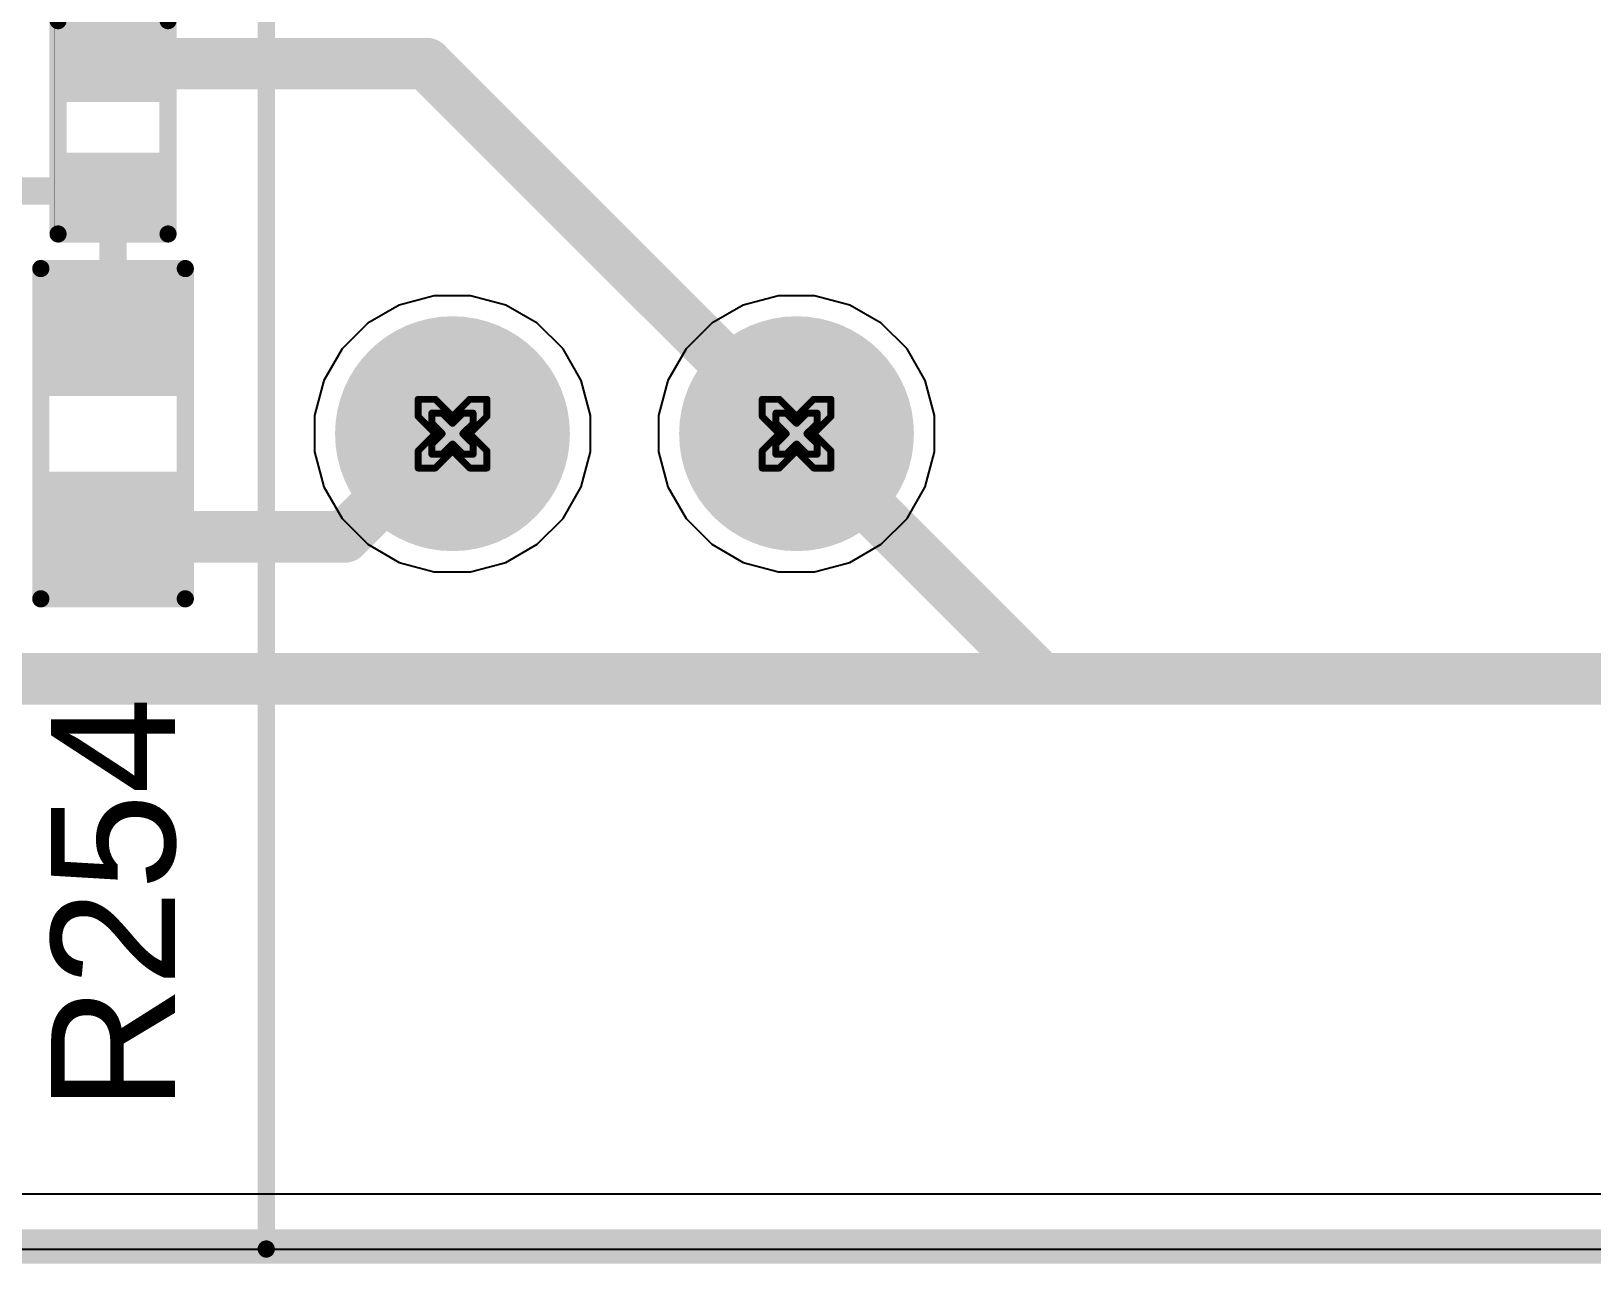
# Model space of a CAD drawing. Header units: inches. Extents: x -11 to 5379, y 0 to 5429.
# Drawn here: x 202.55 to 214.07, y -0.13 to 8.97 of the extents above; entities that cross this region are included whole.
import ezdxf

# ---------------------------------------------------------------- set-up
doc = ezdxf.new("R2010")
doc.units = ezdxf.units.IN
for name, color, linetype in [('Board Outline', 216, 'Continuous'), ('Bottom Layer', 5, 'Continuous'), ('Bottom Solder', 6, 'Continuous'), ('Drill Drawing', 1, 'Continuous'), ('GND', 16, 'Continuous'), ('Multi-Layer', 9, 'Continuous'), ('Pad Holes', 156, 'Continuous'), ('PWR', 76, 'Continuous'), ('Top Layer', 1, 'Continuous'), ('Top Overlay', 2, 'Continuous'), ('Top Paste', 8, 'Continuous'), ('Top Solder', 216, 'Continuous')]:
    doc.layers.add(name, color=color, linetype=linetype)
doc.styles.add('Arial', font='', dxfattribs={"height": 0.2})
doc.styles.get('Arial').set_extended_font_data('Arial')

# ---------------------------------------------------------------- blocks, each defined once
blk = doc.blocks.new('HR911105A_16')
at = {"layer": 'Bottom Layer'}
h = blk.add_hatch(color=5, dxfattribs=at)
edge = h.paths.add_edge_path()
edge.add_arc((4.085, 6.895), 0.765, 0, 360)
h = blk.add_hatch(color=5, dxfattribs=at)
edge = h.paths.add_edge_path()
edge.add_arc((6.625, 6.895), 0.765, 0, 360)
at = {"layer": 'Bottom Solder'}
h = blk.add_hatch(color=6, dxfattribs=at)
edge = h.paths.add_edge_path()
edge.add_arc((4.085, 6.895), 0.867, 0, 360)
h = blk.add_hatch(color=6, dxfattribs=at)
edge = h.paths.add_edge_path()
edge.add_arc((6.625, 6.895), 0.867, 0, 360)
at = {"layer": 'GND'}
h = blk.add_hatch(color=16, dxfattribs=at)
edge = h.paths.add_edge_path()
edge.add_arc((4.085, 6.895), 0.765, 0, 360)
h = blk.add_hatch(color=16, dxfattribs=at)
edge = h.paths.add_edge_path()
edge.add_arc((6.625, 6.895), 0.765, 0, 360)
at = {"layer": 'Multi-Layer'}
h = blk.add_hatch(color=9, dxfattribs=at)
edge = h.paths.add_edge_path()
edge.add_arc((4.085, 6.895), 0.765, 0, 360)
h = blk.add_hatch(color=9, dxfattribs=at)
edge = h.paths.add_edge_path()
edge.add_arc((6.625, 6.895), 0.765, 0, 360)
at = {"layer": 'Pad Holes'}
h = blk.add_hatch(color=7, dxfattribs=at)
edge = h.paths.add_edge_path()
edge.add_arc((4.085, 6.895), 0.51, 0, 360)
h = blk.add_hatch(color=7, dxfattribs=at)
edge = h.paths.add_edge_path()
edge.add_arc((6.625, 6.895), 0.51, 0, 360)
at = {"layer": 'PWR'}
h = blk.add_hatch(color=76, dxfattribs=at)
edge = h.paths.add_edge_path()
edge.add_arc((4.085, 6.895), 0.765, 0, 360)
h = blk.add_hatch(color=76, dxfattribs=at)
edge = h.paths.add_edge_path()
edge.add_arc((6.625, 6.895), 0.765, 0, 360)
at = {"layer": 'Top Layer'}
h = blk.add_hatch(color=1, dxfattribs=at)
edge = h.paths.add_edge_path()
edge.add_arc((4.085, 6.895), 0.765, 0, 360)
h = blk.add_hatch(color=1, dxfattribs=at)
edge = h.paths.add_edge_path()
edge.add_arc((6.625, 6.895), 0.765, 0, 360)
at = {"layer": 'Top Solder'}
h = blk.add_hatch(color=216, dxfattribs=at)
edge = h.paths.add_edge_path()
edge.add_arc((4.085, 6.895), 0.867, 0, 360)
h = blk.add_hatch(color=216, dxfattribs=at)
edge = h.paths.add_edge_path()
edge.add_arc((6.625, 6.895), 0.867, 0, 360)
at = {"layer": 'Top Overlay'}
for points in [[(8, 12.915, 0.127, 0.127, 0), (-8, 12.915, 0.127, 0.127, 0)], [(8, 12.915, 0.127, 0.127, 0), (8, 0.495, 0.127, 0.127, 0)]]:
    blk.add_lwpolyline(points, format="xyseb", dxfattribs=at)
blk.add_lwpolyline([(7.968, 12.915, 0.0635, 0.0635, 1), (8.032, 12.915, 0.0635, 0.0635, 1)], format="xyseb", close=True, dxfattribs=at)
blk.add_lwpolyline([(7.968, 12.915, 0.0635, 0.0635, 1), (8.032, 12.915, 0.0635, 0.0635, 1)], format="xyseb", close=True, dxfattribs=at)
blk = doc.blocks.new('R___0603_22')
at = {"layer": 'Top Layer'}
for points in [[(-0.381, 0.4445), (-0.381, -0.4445), (-1.143, -0.4445), (-1.143, 0.4445)], [(1.143, 0.4445), (1.143, -0.4445), (0.381, -0.4445), (0.381, 0.4445)]]:
    blk.add_hatch(color=1, dxfattribs=at).paths.add_polyline_path(points)
at = {"layer": 'Top Paste'}
for points in [[(-0.381, 0.4445), (-0.381, -0.4445), (-1.143, -0.4445), (-1.143, 0.4445)], [(1.143, 0.4445), (1.143, -0.4445), (0.381, -0.4445), (0.381, 0.4445)]]:
    blk.add_hatch(color=8, dxfattribs=at).paths.add_polyline_path(points)
at = {"layer": 'Top Solder'}
for points in [[(-0.2794, 0.5461), (-0.2794, -0.5461), (-1.2446, -0.5461), (-1.2446, 0.5461)], [(1.2446, 0.5461), (1.2446, -0.5461), (0.2794, -0.5461), (0.2794, 0.5461)]]:
    blk.add_hatch(color=216, dxfattribs=at).paths.add_polyline_path(points)
at = {"layer": 'Top Overlay'}
for points in [[(1.2192, 0.5334, 0.127, 0.127, 0), (-1.2192, 0.5334, 0.127, 0.127, 0)], [(-1.2192, -0.5334, 0.127, 0.127, 0), (-1.2192, 0.5334, 0.127, 0.127, 0)], [(1.2192, -0.5334, 0.127, 0.127, 0), (1.2192, 0.5334, 0.127, 0.127, 0)], [(1.2192, -0.5334, 0.127, 0.127, 0), (-1.2192, -0.5334, 0.127, 0.127, 0)]]:
    blk.add_lwpolyline(points, format="xyseb", dxfattribs=at)
for points in [[(-1.25095, 0.5334, 0.0635, 0.0635, 1), (-1.18745, 0.5334, 0.0635, 0.0635, 1)], [(-1.25095, 0.5334, 0.0635, 0.0635, 1), (-1.18745, 0.5334, 0.0635, 0.0635, 1)], [(1.18745, 0.5334, 0.0635, 0.0635, 1), (1.25095, 0.5334, 0.0635, 0.0635, 1)], [(1.18745, 0.5334, 0.0635, 0.0635, 1), (1.25095, 0.5334, 0.0635, 0.0635, 1)], [(-1.25095, -0.5334, 0.0635, 0.0635, 1), (-1.18745, -0.5334, 0.0635, 0.0635, 1)], [(-1.25095, -0.5334, 0.0635, 0.0635, 1), (-1.18745, -0.5334, 0.0635, 0.0635, 1)], [(1.18745, -0.5334, 0.0635, 0.0635, 1), (1.25095, -0.5334, 0.0635, 0.0635, 1)], [(1.18745, -0.5334, 0.0635, 0.0635, 1), (1.25095, -0.5334, 0.0635, 0.0635, 1)]]:
    blk.add_lwpolyline(points, format="xyseb", close=True, dxfattribs=at)
blk = doc.blocks.new('R___0402_255')
at = {"layer": 'Top Layer'}
for points in [[(-0.699, -0.318), (-0.699, 0.317), (-0.241, 0.317), (-0.241, -0.318)], [(0.241, -0.318), (0.241, 0.317), (0.699, 0.317), (0.699, -0.318)]]:
    blk.add_hatch(color=1, dxfattribs=at).paths.add_polyline_path(points)
at = {"layer": 'Top Paste'}
for points in [[(-0.699, -0.318), (-0.699, 0.317), (-0.241, 0.317), (-0.241, -0.318)], [(0.241, -0.318), (0.241, 0.317), (0.699, 0.317), (0.699, -0.318)]]:
    blk.add_hatch(color=8, dxfattribs=at).paths.add_polyline_path(points)
at = {"layer": 'Top Solder'}
for points in [[(-0.754, -0.373), (-0.754, 0.373), (-0.186, 0.373), (-0.186, -0.373)], [(0.186, -0.373), (0.186, 0.373), (0.754, 0.373), (0.754, -0.373)]]:
    blk.add_hatch(color=216, dxfattribs=at).paths.add_polyline_path(points)
at = {"layer": 'Top Overlay'}
for points in [[(-0.787, -0.406, 0.127, 0.127, 0), (-0.787, 0.406, 0.127, 0.127, 0)], [(0.787, 0.406, 0.127, 0.127, 0), (-0.787, 0.406, 0.127, 0.127, 0)], [(0.787, -0.406, 0.127, 0.127, 0), (0.787, 0.406, 0.127, 0.127, 0)], [(0.787, -0.406, 0.127, 0.127, 0), (-0.787, -0.406, 0.127, 0.127, 0)], [(0.813, -0.432, 0.00323, 0.00323, 0), (-0.813, -0.432, 0.00323, 0.00323, 0)]]:
    blk.add_lwpolyline(points, format="xyseb", dxfattribs=at)
for points in [[(-0.819, 0.406, 0.0635, 0.0635, 1), (-0.756, 0.406, 0.0635, 0.0635, 1)], [(-0.819, 0.406, 0.0635, 0.0635, 1), (-0.756, 0.406, 0.0635, 0.0635, 1)], [(0.756, 0.406, 0.0635, 0.0635, 1), (0.819, 0.406, 0.0635, 0.0635, 1)], [(0.756, 0.406, 0.0635, 0.0635, 1), (0.819, 0.406, 0.0635, 0.0635, 1)], [(-0.819, -0.406, 0.0635, 0.0635, 1), (-0.756, -0.406, 0.0635, 0.0635, 1)], [(-0.819, -0.406, 0.0635, 0.0635, 1), (-0.756, -0.406, 0.0635, 0.0635, 1)], [(0.756, -0.406, 0.0635, 0.0635, 1), (0.819, -0.406, 0.0635, 0.0635, 1)], [(0.756, -0.406, 0.0635, 0.0635, 1), (0.819, -0.406, 0.0635, 0.0635, 1)], [(-0.814, -0.432, 0.00161, 0.00161, 1), (-0.812, -0.432, 0.00161, 0.00161, 1)], [(0.812, -0.432, 0.00161, 0.00161, 1), (0.814, -0.432, 0.00161, 0.00161, 1)]]:
    blk.add_lwpolyline(points, format="xyseb", close=True, dxfattribs=at)

msp = doc.modelspace()

# ---------------------------------------------------------------- linework, layer by layer
at = {"layer": 'Board Outline'}
msp.add_lwpolyline([(0, 0, 0.254, 0.254, 0), (344, 0, 0.254, 0.254, 0)], format="xyseb", dxfattribs=at)
at = {"layer": 'Bottom Layer'}
msp.add_line((185.233, -0.018), (220.282, -0.018), dxfattribs=at)
for points in [[(208.197, 6.002, 0.381, 0.381, 0), (210.008, 4.191, 0.381, 0.381, 0)], [(190.959, 4.191, 0.381, 0.381, 0), (210.008, 4.191, 0.381, 0.381, 0)], [(210.008, 4.191, 0.381, 0.381, 0), (224.409, 4.191, 0.381, 0.381, 0)]]:
    msp.add_lwpolyline(points, format="xyseb", dxfattribs=at)
for points in [[(208.102, 6.002, 0.191, 0.191, 1), (208.292, 6.002, 0.191, 0.191, 1)], [(209.913, 4.191, 0.191, 0.191, 1), (210.103, 4.191, 0.191, 0.191, 1)], [(209.913, 4.191, 0.191, 0.191, 1), (210.103, 4.191, 0.191, 0.191, 1)], [(209.913, 4.191, 0.191, 0.191, 1), (210.103, 4.191, 0.191, 0.191, 1)]]:
    msp.add_lwpolyline(points, format="xyseb", close=True, dxfattribs=at)
at = {"layer": 'Drill Drawing'}
for points in [[(205.403, 6.129, 0.0508, 0.0508, 0), (205.403, 6.256, 0.0508, 0.0508, 0)], [(205.403, 6.256, 0.0508, 0.0508, 0), (205.53, 6.256, 0.0508, 0.0508, 0)], [(205.53, 6.256, 0.0508, 0.0508, 0), (205.657, 6.129, 0.0508, 0.0508, 0)], [(205.657, 6.129, 0.0508, 0.0508, 0), (205.784, 6.256, 0.0508, 0.0508, 0)], [(205.784, 6.256, 0.0508, 0.0508, 0), (205.911, 6.256, 0.0508, 0.0508, 0)], [(205.911, 6.129, 0.0508, 0.0508, 0), (205.911, 6.256, 0.0508, 0.0508, 0)], [(207.943, 6.129, 0.0508, 0.0508, 0), (207.943, 6.256, 0.0508, 0.0508, 0)], [(207.943, 6.256, 0.0508, 0.0508, 0), (208.07, 6.256, 0.0508, 0.0508, 0)], [(208.07, 6.256, 0.0508, 0.0508, 0), (208.197, 6.129, 0.0508, 0.0508, 0)], [(208.197, 6.129, 0.0508, 0.0508, 0), (208.324, 6.256, 0.0508, 0.0508, 0)], [(208.324, 6.256, 0.0508, 0.0508, 0), (208.451, 6.256, 0.0508, 0.0508, 0)], [(208.451, 6.129, 0.0508, 0.0508, 0), (208.451, 6.256, 0.0508, 0.0508, 0)], [(205.403, 6.129, 0.0508, 0.0508, 0), (205.53, 6.002, 0.0508, 0.0508, 0)], [(205.505, 6.078, 0.0508, 0.0508, 0), (205.505, 6.154, 0.0508, 0.0508, 0)], [(205.505, 6.154, 0.0508, 0.0508, 0), (205.581, 6.154, 0.0508, 0.0508, 0)], [(205.581, 6.154, 0.0508, 0.0508, 0), (205.657, 6.078, 0.0508, 0.0508, 0)], [(205.657, 6.078, 0.0508, 0.0508, 0), (205.733, 6.154, 0.0508, 0.0508, 0)], [(205.733, 6.154, 0.0508, 0.0508, 0), (205.81, 6.154, 0.0508, 0.0508, 0)], [(205.784, 6.002, 0.0508, 0.0508, 0), (205.911, 6.129, 0.0508, 0.0508, 0)], [(205.81, 6.078, 0.0508, 0.0508, 0), (205.81, 6.154, 0.0508, 0.0508, 0)], [(207.943, 6.129, 0.0508, 0.0508, 0), (208.07, 6.002, 0.0508, 0.0508, 0)], [(208.045, 6.078, 0.0508, 0.0508, 0), (208.045, 6.154, 0.0508, 0.0508, 0)], [(208.045, 6.154, 0.0508, 0.0508, 0), (208.121, 6.154, 0.0508, 0.0508, 0)], [(208.121, 6.154, 0.0508, 0.0508, 0), (208.197, 6.078, 0.0508, 0.0508, 0)], [(208.197, 6.078, 0.0508, 0.0508, 0), (208.273, 6.154, 0.0508, 0.0508, 0)], [(208.273, 6.154, 0.0508, 0.0508, 0), (208.35, 6.154, 0.0508, 0.0508, 0)], [(208.324, 6.002, 0.0508, 0.0508, 0), (208.451, 6.129, 0.0508, 0.0508, 0)], [(208.35, 6.078, 0.0508, 0.0508, 0), (208.35, 6.154, 0.0508, 0.0508, 0)], [(205.403, 5.875, 0.0508, 0.0508, 0), (205.53, 6.002, 0.0508, 0.0508, 0)], [(205.505, 6.078, 0.0508, 0.0508, 0), (205.581, 6.002, 0.0508, 0.0508, 0)], [(205.505, 5.926, 0.0508, 0.0508, 0), (205.581, 6.002, 0.0508, 0.0508, 0)], [(205.733, 6.002, 0.0508, 0.0508, 0), (205.81, 6.078, 0.0508, 0.0508, 0)], [(205.733, 6.002, 0.0508, 0.0508, 0), (205.81, 5.926, 0.0508, 0.0508, 0)], [(205.784, 6.002, 0.0508, 0.0508, 0), (205.911, 5.875, 0.0508, 0.0508, 0)], [(207.943, 5.875, 0.0508, 0.0508, 0), (208.07, 6.002, 0.0508, 0.0508, 0)], [(208.045, 6.078, 0.0508, 0.0508, 0), (208.121, 6.002, 0.0508, 0.0508, 0)], [(208.045, 5.926, 0.0508, 0.0508, 0), (208.121, 6.002, 0.0508, 0.0508, 0)], [(208.273, 6.002, 0.0508, 0.0508, 0), (208.35, 6.078, 0.0508, 0.0508, 0)], [(208.273, 6.002, 0.0508, 0.0508, 0), (208.35, 5.926, 0.0508, 0.0508, 0)], [(208.324, 6.002, 0.0508, 0.0508, 0), (208.451, 5.875, 0.0508, 0.0508, 0)], [(205.403, 5.748, 0.0508, 0.0508, 0), (205.403, 5.875, 0.0508, 0.0508, 0)], [(205.505, 5.85, 0.0508, 0.0508, 0), (205.505, 5.926, 0.0508, 0.0508, 0)], [(205.53, 5.748, 0.0508, 0.0508, 0), (205.657, 5.875, 0.0508, 0.0508, 0)], [(205.581, 5.85, 0.0508, 0.0508, 0), (205.657, 5.926, 0.0508, 0.0508, 0)], [(205.657, 5.926, 0.0508, 0.0508, 0), (205.733, 5.85, 0.0508, 0.0508, 0)], [(205.657, 5.875, 0.0508, 0.0508, 0), (205.784, 5.748, 0.0508, 0.0508, 0)], [(205.81, 5.85, 0.0508, 0.0508, 0), (205.81, 5.926, 0.0508, 0.0508, 0)], [(205.911, 5.748, 0.0508, 0.0508, 0), (205.911, 5.875, 0.0508, 0.0508, 0)], [(207.943, 5.748, 0.0508, 0.0508, 0), (207.943, 5.875, 0.0508, 0.0508, 0)], [(208.045, 5.85, 0.0508, 0.0508, 0), (208.045, 5.926, 0.0508, 0.0508, 0)], [(208.07, 5.748, 0.0508, 0.0508, 0), (208.197, 5.875, 0.0508, 0.0508, 0)], [(208.121, 5.85, 0.0508, 0.0508, 0), (208.197, 5.926, 0.0508, 0.0508, 0)], [(208.197, 5.926, 0.0508, 0.0508, 0), (208.273, 5.85, 0.0508, 0.0508, 0)], [(208.197, 5.875, 0.0508, 0.0508, 0), (208.324, 5.748, 0.0508, 0.0508, 0)], [(208.35, 5.85, 0.0508, 0.0508, 0), (208.35, 5.926, 0.0508, 0.0508, 0)], [(208.451, 5.748, 0.0508, 0.0508, 0), (208.451, 5.875, 0.0508, 0.0508, 0)], [(205.403, 5.748, 0.0508, 0.0508, 0), (205.53, 5.748, 0.0508, 0.0508, 0)], [(205.505, 5.85, 0.0508, 0.0508, 0), (205.581, 5.85, 0.0508, 0.0508, 0)], [(205.733, 5.85, 0.0508, 0.0508, 0), (205.81, 5.85, 0.0508, 0.0508, 0)], [(205.784, 5.748, 0.0508, 0.0508, 0), (205.911, 5.748, 0.0508, 0.0508, 0)], [(207.943, 5.748, 0.0508, 0.0508, 0), (208.07, 5.748, 0.0508, 0.0508, 0)], [(208.045, 5.85, 0.0508, 0.0508, 0), (208.121, 5.85, 0.0508, 0.0508, 0)], [(208.273, 5.85, 0.0508, 0.0508, 0), (208.35, 5.85, 0.0508, 0.0508, 0)], [(208.324, 5.748, 0.0508, 0.0508, 0), (208.451, 5.748, 0.0508, 0.0508, 0)]]:
    msp.add_lwpolyline(points, format="xyseb", dxfattribs=at)
for points in [[(205.391, 6.256, 0.0254, 0.0254, 1), (205.416, 6.256, 0.0254, 0.0254, 1)], [(205.391, 6.256, 0.0254, 0.0254, 1), (205.416, 6.256, 0.0254, 0.0254, 1)], [(205.518, 6.256, 0.0254, 0.0254, 1), (205.543, 6.256, 0.0254, 0.0254, 1)], [(205.518, 6.256, 0.0254, 0.0254, 1), (205.543, 6.256, 0.0254, 0.0254, 1)], [(205.772, 6.256, 0.0254, 0.0254, 1), (205.797, 6.256, 0.0254, 0.0254, 1)], [(205.772, 6.256, 0.0254, 0.0254, 1), (205.797, 6.256, 0.0254, 0.0254, 1)], [(205.899, 6.256, 0.0254, 0.0254, 1), (205.924, 6.256, 0.0254, 0.0254, 1)], [(205.899, 6.256, 0.0254, 0.0254, 1), (205.924, 6.256, 0.0254, 0.0254, 1)], [(207.931, 6.256, 0.0254, 0.0254, 1), (207.956, 6.256, 0.0254, 0.0254, 1)], [(207.931, 6.256, 0.0254, 0.0254, 1), (207.956, 6.256, 0.0254, 0.0254, 1)], [(208.058, 6.256, 0.0254, 0.0254, 1), (208.083, 6.256, 0.0254, 0.0254, 1)], [(208.058, 6.256, 0.0254, 0.0254, 1), (208.083, 6.256, 0.0254, 0.0254, 1)], [(208.312, 6.256, 0.0254, 0.0254, 1), (208.337, 6.256, 0.0254, 0.0254, 1)], [(208.312, 6.256, 0.0254, 0.0254, 1), (208.337, 6.256, 0.0254, 0.0254, 1)], [(208.439, 6.256, 0.0254, 0.0254, 1), (208.464, 6.256, 0.0254, 0.0254, 1)], [(208.439, 6.256, 0.0254, 0.0254, 1), (208.464, 6.256, 0.0254, 0.0254, 1)], [(205.391, 6.129, 0.0254, 0.0254, 1), (205.416, 6.129, 0.0254, 0.0254, 1)], [(205.391, 6.129, 0.0254, 0.0254, 1), (205.416, 6.129, 0.0254, 0.0254, 1)], [(205.492, 6.154, 0.0254, 0.0254, 1), (205.518, 6.154, 0.0254, 0.0254, 1)], [(205.492, 6.154, 0.0254, 0.0254, 1), (205.518, 6.154, 0.0254, 0.0254, 1)], [(205.568, 6.154, 0.0254, 0.0254, 1), (205.594, 6.154, 0.0254, 0.0254, 1)], [(205.568, 6.154, 0.0254, 0.0254, 1), (205.594, 6.154, 0.0254, 0.0254, 1)], [(205.645, 6.129, 0.0254, 0.0254, 1), (205.67, 6.129, 0.0254, 0.0254, 1)], [(205.645, 6.129, 0.0254, 0.0254, 1), (205.67, 6.129, 0.0254, 0.0254, 1)], [(205.721, 6.154, 0.0254, 0.0254, 1), (205.746, 6.154, 0.0254, 0.0254, 1)], [(205.721, 6.154, 0.0254, 0.0254, 1), (205.746, 6.154, 0.0254, 0.0254, 1)], [(205.797, 6.154, 0.0254, 0.0254, 1), (205.822, 6.154, 0.0254, 0.0254, 1)], [(205.797, 6.154, 0.0254, 0.0254, 1), (205.822, 6.154, 0.0254, 0.0254, 1)], [(205.899, 6.129, 0.0254, 0.0254, 1), (205.924, 6.129, 0.0254, 0.0254, 1)], [(205.899, 6.129, 0.0254, 0.0254, 1), (205.924, 6.129, 0.0254, 0.0254, 1)], [(207.931, 6.129, 0.0254, 0.0254, 1), (207.956, 6.129, 0.0254, 0.0254, 1)], [(207.931, 6.129, 0.0254, 0.0254, 1), (207.956, 6.129, 0.0254, 0.0254, 1)], [(208.032, 6.154, 0.0254, 0.0254, 1), (208.058, 6.154, 0.0254, 0.0254, 1)], [(208.032, 6.154, 0.0254, 0.0254, 1), (208.058, 6.154, 0.0254, 0.0254, 1)], [(208.108, 6.154, 0.0254, 0.0254, 1), (208.134, 6.154, 0.0254, 0.0254, 1)], [(208.108, 6.154, 0.0254, 0.0254, 1), (208.134, 6.154, 0.0254, 0.0254, 1)], [(208.185, 6.129, 0.0254, 0.0254, 1), (208.21, 6.129, 0.0254, 0.0254, 1)], [(208.185, 6.129, 0.0254, 0.0254, 1), (208.21, 6.129, 0.0254, 0.0254, 1)], [(208.261, 6.154, 0.0254, 0.0254, 1), (208.286, 6.154, 0.0254, 0.0254, 1)], [(208.261, 6.154, 0.0254, 0.0254, 1), (208.286, 6.154, 0.0254, 0.0254, 1)], [(208.337, 6.154, 0.0254, 0.0254, 1), (208.362, 6.154, 0.0254, 0.0254, 1)], [(208.337, 6.154, 0.0254, 0.0254, 1), (208.362, 6.154, 0.0254, 0.0254, 1)], [(208.439, 6.129, 0.0254, 0.0254, 1), (208.464, 6.129, 0.0254, 0.0254, 1)], [(208.439, 6.129, 0.0254, 0.0254, 1), (208.464, 6.129, 0.0254, 0.0254, 1)], [(205.492, 6.078, 0.0254, 0.0254, 1), (205.518, 6.078, 0.0254, 0.0254, 1)], [(205.492, 6.078, 0.0254, 0.0254, 1), (205.518, 6.078, 0.0254, 0.0254, 1)], [(205.518, 6.002, 0.0254, 0.0254, 1), (205.543, 6.002, 0.0254, 0.0254, 1)], [(205.518, 6.002, 0.0254, 0.0254, 1), (205.543, 6.002, 0.0254, 0.0254, 1)], [(205.568, 6.002, 0.0254, 0.0254, 1), (205.594, 6.002, 0.0254, 0.0254, 1)], [(205.568, 6.002, 0.0254, 0.0254, 1), (205.594, 6.002, 0.0254, 0.0254, 1)], [(205.645, 6.078, 0.0254, 0.0254, 1), (205.67, 6.078, 0.0254, 0.0254, 1)], [(205.645, 6.078, 0.0254, 0.0254, 1), (205.67, 6.078, 0.0254, 0.0254, 1)], [(205.721, 6.002, 0.0254, 0.0254, 1), (205.746, 6.002, 0.0254, 0.0254, 1)], [(205.721, 6.002, 0.0254, 0.0254, 1), (205.746, 6.002, 0.0254, 0.0254, 1)], [(205.772, 6.002, 0.0254, 0.0254, 1), (205.797, 6.002, 0.0254, 0.0254, 1)], [(205.772, 6.002, 0.0254, 0.0254, 1), (205.797, 6.002, 0.0254, 0.0254, 1)], [(205.797, 6.078, 0.0254, 0.0254, 1), (205.822, 6.078, 0.0254, 0.0254, 1)], [(205.797, 6.078, 0.0254, 0.0254, 1), (205.822, 6.078, 0.0254, 0.0254, 1)], [(208.032, 6.078, 0.0254, 0.0254, 1), (208.058, 6.078, 0.0254, 0.0254, 1)], [(208.032, 6.078, 0.0254, 0.0254, 1), (208.058, 6.078, 0.0254, 0.0254, 1)], [(208.058, 6.002, 0.0254, 0.0254, 1), (208.083, 6.002, 0.0254, 0.0254, 1)], [(208.058, 6.002, 0.0254, 0.0254, 1), (208.083, 6.002, 0.0254, 0.0254, 1)], [(208.108, 6.002, 0.0254, 0.0254, 1), (208.134, 6.002, 0.0254, 0.0254, 1)], [(208.108, 6.002, 0.0254, 0.0254, 1), (208.134, 6.002, 0.0254, 0.0254, 1)], [(208.185, 6.078, 0.0254, 0.0254, 1), (208.21, 6.078, 0.0254, 0.0254, 1)], [(208.185, 6.078, 0.0254, 0.0254, 1), (208.21, 6.078, 0.0254, 0.0254, 1)], [(208.261, 6.002, 0.0254, 0.0254, 1), (208.286, 6.002, 0.0254, 0.0254, 1)], [(208.261, 6.002, 0.0254, 0.0254, 1), (208.286, 6.002, 0.0254, 0.0254, 1)], [(208.312, 6.002, 0.0254, 0.0254, 1), (208.337, 6.002, 0.0254, 0.0254, 1)], [(208.312, 6.002, 0.0254, 0.0254, 1), (208.337, 6.002, 0.0254, 0.0254, 1)], [(208.337, 6.078, 0.0254, 0.0254, 1), (208.362, 6.078, 0.0254, 0.0254, 1)], [(208.337, 6.078, 0.0254, 0.0254, 1), (208.362, 6.078, 0.0254, 0.0254, 1)], [(205.391, 5.875, 0.0254, 0.0254, 1), (205.416, 5.875, 0.0254, 0.0254, 1)], [(205.391, 5.875, 0.0254, 0.0254, 1), (205.416, 5.875, 0.0254, 0.0254, 1)], [(205.492, 5.926, 0.0254, 0.0254, 1), (205.518, 5.926, 0.0254, 0.0254, 1)], [(205.492, 5.926, 0.0254, 0.0254, 1), (205.518, 5.926, 0.0254, 0.0254, 1)], [(205.645, 5.926, 0.0254, 0.0254, 1), (205.67, 5.926, 0.0254, 0.0254, 1)], [(205.645, 5.926, 0.0254, 0.0254, 1), (205.67, 5.926, 0.0254, 0.0254, 1)], [(205.645, 5.875, 0.0254, 0.0254, 1), (205.67, 5.875, 0.0254, 0.0254, 1)], [(205.645, 5.875, 0.0254, 0.0254, 1), (205.67, 5.875, 0.0254, 0.0254, 1)], [(205.797, 5.926, 0.0254, 0.0254, 1), (205.822, 5.926, 0.0254, 0.0254, 1)], [(205.797, 5.926, 0.0254, 0.0254, 1), (205.822, 5.926, 0.0254, 0.0254, 1)], [(205.899, 5.875, 0.0254, 0.0254, 1), (205.924, 5.875, 0.0254, 0.0254, 1)], [(205.899, 5.875, 0.0254, 0.0254, 1), (205.924, 5.875, 0.0254, 0.0254, 1)], [(207.931, 5.875, 0.0254, 0.0254, 1), (207.956, 5.875, 0.0254, 0.0254, 1)], [(207.931, 5.875, 0.0254, 0.0254, 1), (207.956, 5.875, 0.0254, 0.0254, 1)], [(208.032, 5.926, 0.0254, 0.0254, 1), (208.058, 5.926, 0.0254, 0.0254, 1)], [(208.032, 5.926, 0.0254, 0.0254, 1), (208.058, 5.926, 0.0254, 0.0254, 1)], [(208.185, 5.926, 0.0254, 0.0254, 1), (208.21, 5.926, 0.0254, 0.0254, 1)], [(208.185, 5.926, 0.0254, 0.0254, 1), (208.21, 5.926, 0.0254, 0.0254, 1)], [(208.185, 5.875, 0.0254, 0.0254, 1), (208.21, 5.875, 0.0254, 0.0254, 1)], [(208.185, 5.875, 0.0254, 0.0254, 1), (208.21, 5.875, 0.0254, 0.0254, 1)], [(208.337, 5.926, 0.0254, 0.0254, 1), (208.362, 5.926, 0.0254, 0.0254, 1)], [(208.337, 5.926, 0.0254, 0.0254, 1), (208.362, 5.926, 0.0254, 0.0254, 1)], [(208.439, 5.875, 0.0254, 0.0254, 1), (208.464, 5.875, 0.0254, 0.0254, 1)], [(208.439, 5.875, 0.0254, 0.0254, 1), (208.464, 5.875, 0.0254, 0.0254, 1)], [(205.391, 5.748, 0.0254, 0.0254, 1), (205.416, 5.748, 0.0254, 0.0254, 1)], [(205.391, 5.748, 0.0254, 0.0254, 1), (205.416, 5.748, 0.0254, 0.0254, 1)], [(205.492, 5.85, 0.0254, 0.0254, 1), (205.518, 5.85, 0.0254, 0.0254, 1)], [(205.492, 5.85, 0.0254, 0.0254, 1), (205.518, 5.85, 0.0254, 0.0254, 1)], [(205.518, 5.748, 0.0254, 0.0254, 1), (205.543, 5.748, 0.0254, 0.0254, 1)], [(205.518, 5.748, 0.0254, 0.0254, 1), (205.543, 5.748, 0.0254, 0.0254, 1)], [(205.568, 5.85, 0.0254, 0.0254, 1), (205.594, 5.85, 0.0254, 0.0254, 1)], [(205.568, 5.85, 0.0254, 0.0254, 1), (205.594, 5.85, 0.0254, 0.0254, 1)], [(205.721, 5.85, 0.0254, 0.0254, 1), (205.746, 5.85, 0.0254, 0.0254, 1)], [(205.721, 5.85, 0.0254, 0.0254, 1), (205.746, 5.85, 0.0254, 0.0254, 1)], [(205.772, 5.748, 0.0254, 0.0254, 1), (205.797, 5.748, 0.0254, 0.0254, 1)], [(205.772, 5.748, 0.0254, 0.0254, 1), (205.797, 5.748, 0.0254, 0.0254, 1)], [(205.797, 5.85, 0.0254, 0.0254, 1), (205.822, 5.85, 0.0254, 0.0254, 1)], [(205.797, 5.85, 0.0254, 0.0254, 1), (205.822, 5.85, 0.0254, 0.0254, 1)], [(205.899, 5.748, 0.0254, 0.0254, 1), (205.924, 5.748, 0.0254, 0.0254, 1)], [(205.899, 5.748, 0.0254, 0.0254, 1), (205.924, 5.748, 0.0254, 0.0254, 1)], [(207.931, 5.748, 0.0254, 0.0254, 1), (207.956, 5.748, 0.0254, 0.0254, 1)], [(207.931, 5.748, 0.0254, 0.0254, 1), (207.956, 5.748, 0.0254, 0.0254, 1)], [(208.032, 5.85, 0.0254, 0.0254, 1), (208.058, 5.85, 0.0254, 0.0254, 1)], [(208.032, 5.85, 0.0254, 0.0254, 1), (208.058, 5.85, 0.0254, 0.0254, 1)], [(208.058, 5.748, 0.0254, 0.0254, 1), (208.083, 5.748, 0.0254, 0.0254, 1)], [(208.058, 5.748, 0.0254, 0.0254, 1), (208.083, 5.748, 0.0254, 0.0254, 1)], [(208.108, 5.85, 0.0254, 0.0254, 1), (208.134, 5.85, 0.0254, 0.0254, 1)], [(208.108, 5.85, 0.0254, 0.0254, 1), (208.134, 5.85, 0.0254, 0.0254, 1)], [(208.261, 5.85, 0.0254, 0.0254, 1), (208.286, 5.85, 0.0254, 0.0254, 1)], [(208.261, 5.85, 0.0254, 0.0254, 1), (208.286, 5.85, 0.0254, 0.0254, 1)], [(208.312, 5.748, 0.0254, 0.0254, 1), (208.337, 5.748, 0.0254, 0.0254, 1)], [(208.312, 5.748, 0.0254, 0.0254, 1), (208.337, 5.748, 0.0254, 0.0254, 1)], [(208.337, 5.85, 0.0254, 0.0254, 1), (208.362, 5.85, 0.0254, 0.0254, 1)], [(208.337, 5.85, 0.0254, 0.0254, 1), (208.362, 5.85, 0.0254, 0.0254, 1)], [(208.439, 5.748, 0.0254, 0.0254, 1), (208.464, 5.748, 0.0254, 0.0254, 1)], [(208.439, 5.748, 0.0254, 0.0254, 1), (208.464, 5.748, 0.0254, 0.0254, 1)]]:
    msp.add_lwpolyline(points, format="xyseb", close=True, dxfattribs=at)
at = {"layer": 'GND'}
for p, q in [((205.264, 6.952), (205.032, 6.817)), ((205.523, 7.021), (205.264, 6.952)), ((205.791, 7.021), (205.523, 7.021)), ((206.051, 6.952), (205.791, 7.021)), ((206.283, 6.817), (206.051, 6.952)), ((207.804, 6.952), (207.572, 6.817)), ((208.063, 7.021), (207.804, 6.952)), ((208.331, 7.021), (208.063, 7.021)), ((208.591, 6.952), (208.331, 7.021)), ((208.823, 6.817), (208.591, 6.952)), ((205.032, 6.817), (204.842, 6.628)), ((206.473, 6.628), (206.283, 6.817)), ((207.572, 6.817), (207.382, 6.628)), ((209.013, 6.628), (208.823, 6.817)), ((204.842, 6.628), (204.708, 6.395)), ((206.607, 6.395), (206.473, 6.628)), ((207.382, 6.628), (207.248, 6.395)), ((209.147, 6.395), (209.013, 6.628)), ((204.708, 6.395), (204.638, 6.136)), ((206.676, 6.136), (206.607, 6.395)), ((207.248, 6.395), (207.178, 6.136)), ((209.216, 6.136), (209.147, 6.395)), ((204.638, 6.136), (204.638, 5.868)), ((206.676, 5.868), (206.676, 6.136)), ((207.178, 6.136), (207.178, 5.868)), ((209.216, 5.868), (209.216, 6.136)), ((204.638, 5.868), (204.708, 5.609)), ((206.607, 5.609), (206.676, 5.868)), ((207.178, 5.868), (207.248, 5.609)), ((209.147, 5.609), (209.216, 5.868)), ((204.708, 5.609), (204.842, 5.376)), ((206.473, 5.376), (206.607, 5.609)), ((207.248, 5.609), (207.382, 5.376)), ((209.013, 5.376), (209.147, 5.609)), ((204.842, 5.376), (205.032, 5.187)), ((206.283, 5.187), (206.473, 5.376)), ((207.382, 5.376), (207.572, 5.187)), ((208.823, 5.187), (209.013, 5.376)), ((205.032, 5.187), (205.264, 5.052)), ((206.051, 5.052), (206.283, 5.187)), ((207.572, 5.187), (207.804, 5.052)), ((208.591, 5.052), (208.823, 5.187)), ((205.264, 5.052), (205.523, 4.983)), ((205.523, 4.983), (205.791, 4.983)), ((205.791, 4.983), (206.051, 5.052)), ((207.804, 5.052), (208.063, 4.983)), ((208.063, 4.983), (208.331, 4.983)), ((208.331, 4.983), (208.591, 5.052)), ((343.612, 0.388), (0.388, 0.388))]:
    msp.add_line(p, q, dxfattribs=at)
at = {"layer": 'PWR'}
for p, q in [((205.264, 6.952), (205.032, 6.817)), ((205.523, 7.021), (205.264, 6.952)), ((205.791, 7.021), (205.523, 7.021)), ((206.051, 6.952), (205.791, 7.021)), ((206.283, 6.817), (206.051, 6.952)), ((207.804, 6.952), (207.572, 6.817)), ((208.063, 7.021), (207.804, 6.952)), ((208.331, 7.021), (208.063, 7.021)), ((208.591, 6.952), (208.331, 7.021)), ((208.823, 6.817), (208.591, 6.952)), ((205.032, 6.817), (204.842, 6.628)), ((206.473, 6.628), (206.283, 6.817)), ((207.572, 6.817), (207.382, 6.628)), ((209.013, 6.628), (208.823, 6.817)), ((204.842, 6.628), (204.708, 6.395)), ((206.607, 6.395), (206.473, 6.628)), ((207.382, 6.628), (207.248, 6.395)), ((209.147, 6.395), (209.013, 6.628)), ((204.708, 6.395), (204.638, 6.136)), ((206.676, 6.136), (206.607, 6.395)), ((207.248, 6.395), (207.178, 6.136)), ((209.216, 6.136), (209.147, 6.395)), ((204.638, 6.136), (204.638, 5.868)), ((206.676, 5.868), (206.676, 6.136)), ((207.178, 6.136), (207.178, 5.868)), ((209.216, 5.868), (209.216, 6.136)), ((204.638, 5.868), (204.708, 5.609)), ((206.607, 5.609), (206.676, 5.868)), ((207.178, 5.868), (207.248, 5.609)), ((209.147, 5.609), (209.216, 5.868)), ((204.708, 5.609), (204.842, 5.376)), ((206.473, 5.376), (206.607, 5.609)), ((207.248, 5.609), (207.382, 5.376)), ((209.013, 5.376), (209.147, 5.609)), ((204.842, 5.376), (205.032, 5.187)), ((206.283, 5.187), (206.473, 5.376)), ((207.382, 5.376), (207.572, 5.187)), ((208.823, 5.187), (209.013, 5.376)), ((205.032, 5.187), (205.264, 5.052)), ((206.051, 5.052), (206.283, 5.187)), ((207.572, 5.187), (207.804, 5.052)), ((208.591, 5.052), (208.823, 5.187)), ((205.264, 5.052), (205.523, 4.983)), ((205.523, 4.983), (205.791, 4.983)), ((205.791, 4.983), (206.051, 5.052)), ((207.804, 5.052), (208.063, 4.983)), ((208.063, 4.983), (208.331, 4.983)), ((208.331, 4.983), (208.591, 5.052)), ((243.045, 0.388), (0.388, 0.388))]:
    msp.add_line(p, q, dxfattribs=at)
at = {"layer": 'Top Layer'}
msp.add_line((185.233, -0.018), (220.282, -0.018), dxfattribs=at)
for points in [[(203.151, 8.734, 0.381, 0.381, 0), (205.465, 8.734, 0.381, 0.381, 0)], [(205.465, 8.734, 0.381, 0.381, 0), (208.197, 6.002, 0.381, 0.381, 0)], [(202.438, 7.794, 0.203, 0.203, 0), (203.151, 7.794, 0.203, 0.203, 0)], [(203.151, 6.764, 0.203, 0.203, 0), (203.151, 7.794, 0.203, 0.203, 0)], [(204.86, 5.24, 0.381, 0.381, 0), (205.622, 6.002, 0.381, 0.381, 0)], [(205.622, 6.002, 0.381, 0.381, 0), (205.657, 6.002, 0.381, 0.381, 0)], [(208.197, 6.002, 0.381, 0.381, 0), (210.008, 4.191, 0.381, 0.381, 0)], [(203.151, 5.24, 0.381, 0.381, 0), (204.86, 5.24, 0.381, 0.381, 0)], [(190.959, 4.191, 0.381, 0.381, 0), (210.008, 4.191, 0.381, 0.381, 0)], [(210.008, 4.191, 0.381, 0.381, 0), (224.409, 4.191, 0.381, 0.381, 0)]]:
    msp.add_lwpolyline(points, format="xyseb", dxfattribs=at)
for points in [[(203.056, 8.734, 0.191, 0.191, 1), (203.246, 8.734, 0.191, 0.191, 1)], [(205.37, 8.734, 0.191, 0.191, 1), (205.561, 8.734, 0.191, 0.191, 1)], [(205.37, 8.734, 0.191, 0.191, 1), (205.561, 8.734, 0.191, 0.191, 1)], [(203.1, 7.794, 0.102, 0.102, 1), (203.202, 7.794, 0.102, 0.102, 1)], [(203.1, 7.794, 0.102, 0.102, 1), (203.202, 7.794, 0.102, 0.102, 1)], [(203.1, 6.764, 0.102, 0.102, 1), (203.202, 6.764, 0.102, 0.102, 1)], [(205.526, 6.002, 0.191, 0.191, 1), (205.717, 6.002, 0.191, 0.191, 1)], [(205.526, 6.002, 0.191, 0.191, 1), (205.717, 6.002, 0.191, 0.191, 1)], [(205.562, 6.002, 0.191, 0.191, 1), (205.752, 6.002, 0.191, 0.191, 1)], [(208.102, 6.002, 0.191, 0.191, 1), (208.292, 6.002, 0.191, 0.191, 1)], [(208.102, 6.002, 0.191, 0.191, 1), (208.292, 6.002, 0.191, 0.191, 1)], [(203.056, 5.24, 0.191, 0.191, 1), (203.246, 5.24, 0.191, 0.191, 1)], [(204.764, 5.24, 0.191, 0.191, 1), (204.955, 5.24, 0.191, 0.191, 1)], [(204.764, 5.24, 0.191, 0.191, 1), (204.955, 5.24, 0.191, 0.191, 1)], [(209.913, 4.191, 0.191, 0.191, 1), (210.103, 4.191, 0.191, 0.191, 1)], [(209.913, 4.191, 0.191, 0.191, 1), (210.103, 4.191, 0.191, 0.191, 1)], [(209.913, 4.191, 0.191, 0.191, 1), (210.103, 4.191, 0.191, 0.191, 1)]]:
    msp.add_lwpolyline(points, format="xyseb", close=True, dxfattribs=at)

# ---------------------------------------------------------------- block references
for name, p, rotation in [('HR911105A_16', (212.282, 12.897), 180), ('R___0402_255', (203.151, 8.264), 270), ('R___0603_22', (203.151, 6.002), 270)]:
    msp.add_blockref(name, p, dxfattribs=dict(rotation=rotation))

# ---------------------------------------------------------------- texts
at = {"layer": 'Top Overlay', "style": 'Arial'}
msp.add_text('R254', height=0.9144, rotation=90, dxfattribs=at).set_placement((203.608, 1))

doc.saveas('drawing.dxf')
